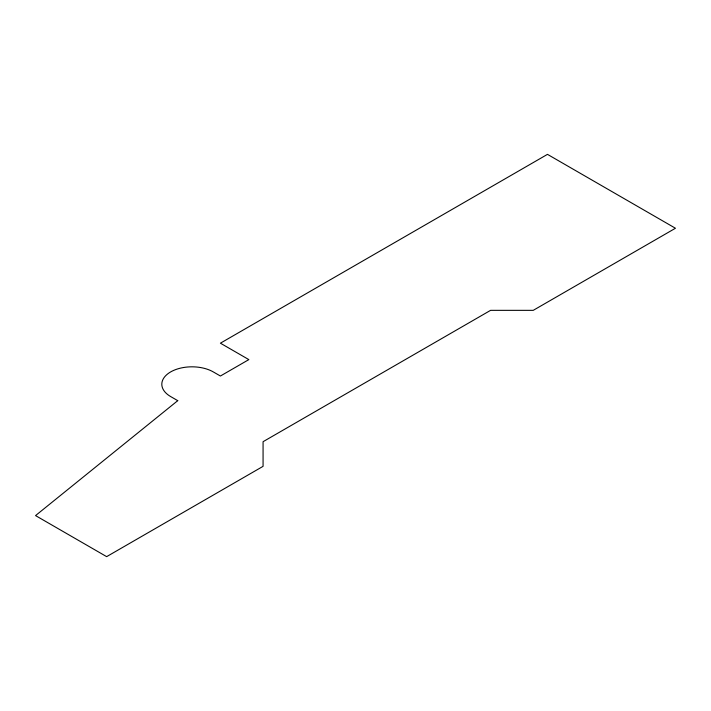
<?xml version="1.0" encoding="UTF-8"?>
<svg xmlns="http://www.w3.org/2000/svg" width="711" height="711" viewBox="0 0 711 711"><rect width="100%" height="100%" fill="white"/><g stroke="black" fill="none" stroke-linecap="round" stroke-linejoin="round"><path stroke-width="1.07" d="M177.75 400.657L35.55 515.591L106.65 556.642L263.07 466.336L263.07 441.7L490.59 310.343L533.25 310.343L675.45 228.249L547.47 154.358L220.41 343.182L248.85 359.606L220.41 376.021L213.3 371.924A30.164 17.42 0 0 0 170.64 371.924A30.164 17.42 0 0 0 170.64 396.551L177.75 400.657"/></g></svg>
